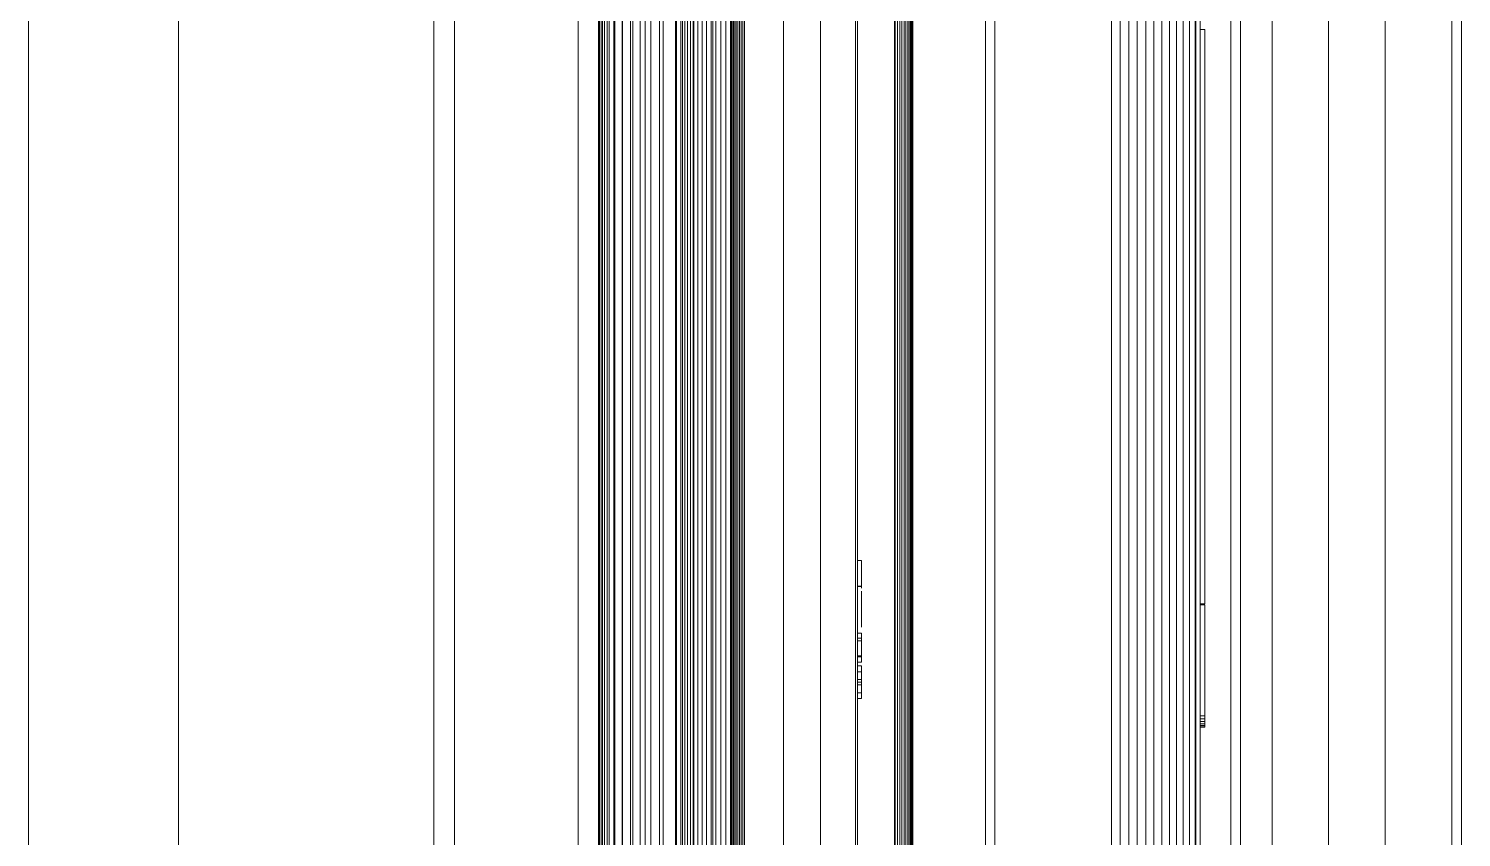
# Model space of a CAD drawing. Header units: millimetres. Extents: x -21051 to 202668, y -15646 to 13691.
# Drawn here: x -6299.7 to -5977.2, y 3501.1 to 3683.3 of the extents above; entities that cross this region are included whole.
import ezdxf

# ---------------------------------------------------------------- set-up
doc = ezdxf.new("R2010")
doc.units = ezdxf.units.MM
doc.layers.add('G-IMPT', color=8, linetype='Continuous', lineweight=5)
doc.layers.add('I-FURN', color=30, linetype='Continuous', lineweight=5)
doc.layers.get('0').off()
doc.layers.get('I-FURN').off()

# ---------------------------------------------------------------- blocks, each defined once
blk = doc.blocks.new('Sony_TV_Stand_7519 - Eileen_TV_Stand_Tall_dwg-860999-00_Ground floor')
at = {"layer": 'G-IMPT'}
for p, q in [((0, 215), (472.5, 215)), ((0, 215), (472.5, 215)), ((0, 215), (472.5, 215)), ((7.5, 215), (465, 215)), ((7.5, 215), (465, 215)), ((7.5, 215), (465, 215)), ((465, 215), (7.5, 215)), ((7.5, 215), (465, 215)), ((465, 215), (7.5, 215)), ((465, 215), (7.5, 215)), ((7.5, 215), (465, 215)), ((7.5, 215), (465, 215)), ((7.5, 215), (465, 215)), ((465, 215), (7.5, 215)), ((7.5, 215), (465, 215)), ((327.33, 71.42), (126.27, 71.42)), ((126.27, 71.42), (327.33, 71.42)), ((126.26, 70), (330.44, 70)), ((330.44, 70), (126.26, 70)), ((0, 34.57), (472.5, 34.57)), ((0, 34.57), (472.5, 34.57)), ((460, 33.15), (12.5, 33.15)), ((460, 28.41), (12.5, 28.41)), ((460, 28.41), (12.5, 28.41)), ((12.5, 28.41), (460, 28.41)), ((460, 28.41), (12.5, 28.41)), ((460, 19.91), (12.5, 19.91)), ((460, 19.91), (12.5, 19.91)), ((12.5, 19.91), (460, 19.91)), ((460, 19.91), (12.5, 19.91)), ((12.5, 11.41), (460, 11.41)), ((12.5, 11.41), (460, 11.41)), ((12.5, 11.41), (460, 11.41)), ((12.5, 11.41), (460, 11.41)), ((0, 0), (472.5, 0)), ((460, 1.42), (12.5, 1.42)), ((12.5, 1.42), (460, 1.42))]:
    blk.add_line(p, q, dxfattribs=at)
at = {"layer": 'G-IMPT', "flags": 128}
for points in [[(0, 129.31), (0, 215), (472.5, 215)], [(472.5, 82.31), (472.5, 34.57), (472.5, 0), (0, 0), (0, 34.57), (0, 82.31)], [(12.5, 1.42), (12.5, 33.15), (460, 33.15)]]:
    blk.add_lwpolyline(points, dxfattribs=at)
blk = doc.blocks.new('Sony_TV_Stand_7519 - Sony_TV_Stand_7519-1172076-00_Ground floor')
at = {"layer": 'G-IMPT'}
for p, q in [((-144.63, 65), (-210, 65)), ((-210, 65), (-144.63, 65)), ((-144.63, 66), (-144.63, 65)), ((-144.63, 66), (-15.3, 66)), ((-144.63, 66), (-15.3, 66)), ((-144.63, 65), (-144.63, 66)), ((-144.63, 66), (-15.3, 66)), ((-144.63, 65), (-144.63, 66)), ((-144.63, 65), (-15.3, 65)), ((-144.63, 65), (-15.3, 65)), ((-144.63, 65), (-15.3, 65)), ((-144.63, 65), (-15.3, 65)), ((-144.63, 65), (-15.3, 65)), ((-144.63, 65), (-15.3, 65)), ((-144.63, 65), (-15.3, 65)), ((-144.63, 65), (-15.3, 65)), ((-15.3, 65), (-144.63, 65)), ((-15.3, 65), (-144.63, 65)), ((-15.3, 65), (-15.3, 66)), ((-15.3, 66), (-15.3, 65)), ((-15.3, 66), (-15.3, 65)), ((-15.3, 66), (-15.3, 65)), ((210, 65), (-15.3, 65)), ((210, 65), (-15.3, 65)), ((10, 66), (-15, 66)), ((-15, 66), (-15, 65)), ((-15, 65), (-15, 66)), ((10, 66), (-15, 66)), ((-15, 66), (-15, 65)), ((10, 66), (-15, 66)), ((10, 65), (-15, 65)), ((10, 65), (-15, 65)), ((10, 65), (-15, 65)), ((10, 65), (-15, 65)), ((-15, 65), (10, 65)), ((-15, 65), (10, 65)), ((-15, 65), (10, 65)), ((10, 65), (-15, 65)), ((10, 65), (-15, 65)), ((10, 65), (-15, 65)), ((10, 66), (10.65, 66)), ((10.65, 66), (10, 66)), ((10, 66), (10, 65)), ((10, 65), (10, 66)), ((12.5, 66), (10, 66)), ((10, 65), (10, 66)), ((10.65, 65), (10, 65)), ((10.65, 65), (10, 65)), ((10, 65), (10.65, 65)), ((10.65, 65), (10, 65)), ((12.5, 65), (10, 65)), ((12.5, 65), (10, 65)), ((10, 65), (10.65, 65)), ((10.65, 65), (10, 65)), ((45.87, 65), (10.63, 65)), ((10.63, 65), (45.87, 65)), ((45.87, 65), (10.63, 65)), ((10.65, 66), (11.25, 66)), ((11.25, 66), (10.65, 66)), ((10.65, 65), (10.65, 66)), ((10.65, 65), (10.65, 66)), ((10.65, 65), (10.65, 66)), ((10.65, 66), (10.65, 65)), ((10.65, 65), (11.25, 65)), ((10.65, 65), (11.25, 65)), ((10.65, 65), (11.25, 65)), ((11.25, 65), (10.65, 65)), ((11.25, 65), (10.65, 65)), ((10.65, 65), (11.25, 65)), ((11.25, 66), (11.77, 66)), ((11.25, 66), (11.77, 66)), ((11.25, 65), (11.25, 66)), ((11.25, 66), (11.25, 65)), ((11.25, 66), (11.25, 65)), ((11.25, 65), (11.25, 66)), ((11.25, 65), (11.77, 65)), ((11.25, 65), (11.77, 65)), ((11.25, 65), (11.77, 65)), ((11.77, 65), (11.25, 65)), ((11.77, 65), (11.25, 65)), ((11.25, 65), (11.77, 65)), ((12.17, 66), (11.77, 66)), ((12.17, 66), (11.77, 66)), ((11.77, 66), (11.77, 65)), ((11.77, 65), (11.77, 66)), ((11.77, 65), (11.77, 66)), ((11.77, 65), (11.77, 66)), ((12.17, 65), (11.77, 65)), ((12.17, 65), (11.77, 65)), ((11.77, 65), (12.17, 65)), ((12.17, 65), (11.77, 65)), ((12.17, 65), (11.77, 65)), ((12.17, 65), (11.77, 65)), ((12.41, 66), (12.17, 66)), ((12.17, 66), (12.41, 66)), ((12.17, 65), (12.17, 66)), ((12.17, 66), (12.17, 65)), ((12.17, 65), (12.17, 66)), ((12.17, 65), (12.17, 66)), ((12.41, 65), (12.17, 65)), ((12.41, 65), (12.17, 65)), ((12.17, 65), (12.41, 65)), ((12.41, 65), (12.17, 65)), ((12.41, 65), (12.17, 65)), ((12.5, 66), (12.41, 66)), ((12.41, 66), (12.5, 66)), ((12.41, 65), (12.41, 66)), ((12.41, 65), (12.41, 66)), ((12.41, 65), (12.41, 66)), ((12.41, 65), (12.41, 66)), ((12.41, 65), (12.5, 65)), ((12.41, 65), (12.5, 65)), ((12.41, 65), (12.5, 65)), ((12.5, 65), (12.41, 65)), ((12.5, 65), (12.41, 65)), ((12.5, 66), (12.5, 65)), ((12.5, 66), (12.5, 65)), ((-210, 64), (210, 64)), ((-210, 64), (210, 64)), ((210, 64), (-210, 64)), ((-210, 64), (210, 64)), ((-210, 63.86), (210, 63.86)), ((-210, 63.86), (210, 63.86)), ((-210, 63.86), (210, 63.86)), ((-210, 63.86), (210, 63.86)), ((-210, 62.58), (210, 62.58)), ((-210, 62.58), (210, 62.58)), ((-210, 62.58), (210, 62.58)), ((-210, 62.58), (210, 62.58)), ((-210, 61.18), (210, 61.18)), ((-210, 61.18), (210, 61.18)), ((-210, 61.18), (210, 61.18)), ((-210, 61.18), (210, 61.18)), ((-210, 59.66), (210, 59.66)), ((-210, 59.66), (210, 59.66)), ((-210, 59.66), (210, 59.66)), ((-210, 59.66), (210, 59.66)), ((-210, 58.05), (210, 58.05)), ((-210, 58.05), (210, 58.05)), ((-210, 58.05), (210, 58.05)), ((-210, 58.05), (210, 58.05)), ((-210, 56.34), (210, 56.34)), ((-210, 56.34), (210, 56.34)), ((-210, 56.34), (210, 56.34)), ((-210, 56.34), (210, 56.34)), ((-210, 54.56), (210, 54.56)), ((-210, 54.56), (210, 54.56)), ((-210, 54.56), (210, 54.56)), ((-210, 54.56), (210, 54.56)), ((-210, 52.72), (210, 52.72)), ((-210, 52.72), (210, 52.72)), ((-210, 52.72), (210, 52.72)), ((-210, 52.72), (210, 52.72)), ((-210, 50.82), (210, 50.82)), ((-210, 50.82), (210, 50.82)), ((-210, 50.82), (210, 50.82)), ((-210, 50.82), (210, 50.82)), ((-210, 48.9), (210, 48.9)), ((-210, 48.9), (210, 48.9)), ((-210, 48.9), (210, 48.9)), ((-210, 48.9), (210, 48.9)), ((-210, 46.95), (210, 46.95)), ((-210, 46.95), (210, 46.95)), ((-210, 46.95), (210, 46.95)), ((-210, 46.95), (210, 46.95)), ((210, 45), (-210, 45)), ((210, 45), (-210, 45)), ((-210, 45), (210, 45)), ((-210, 45), (210, 45)), ((210, 45), (-210, 45)), ((210, 45), (-210, 45)), ((-210, 45), (210, 45)), ((-210, 45), (210, 45)), ((512.13, 0.17), (-513.16, 0.17)), ((512.13, 0.27), (-512.65, 0.27)), ((512.13, 0.3), (-512.13, 0.3)), ((-512.13, 0.3), (512.13, 0.3)), ((476.79, 0.3), (-476.79, 0.3)), ((-476.79, 0.3), (476.79, 0.3)), ((-476.79, 0.3), (476.79, 0.3)), ((476.79, 0.3), (-476.79, 0.3)), ((-476.79, 0.3), (476.79, 0.3)), ((476.79, 0.3), (-476.79, 0.3)), ((476.79, 0.27), (-476.79, 0.27)), ((-476.79, 0.27), (476.79, 0.27)), ((476.79, 0.17), (-476.79, 0.17)), ((-476.79, 0.17), (476.79, 0.17)), ((476.79, 0), (-476.79, 0)), ((-516.07, -3.15), (512.13, -3.15)), ((-515.96, -2.64), (512.13, -2.64)), ((-515.8, -2.15), (512.13, -2.15)), ((-515.57, -1.68), (512.13, -1.68)), ((-515.28, -1.25), (512.13, -1.25)), ((-514.94, -0.86), (512.13, -0.86)), ((-514.55, -0.52), (512.13, -0.52)), ((-514.12, -0.23), (512.13, -0.23)), ((-514.12, -0.23), (512.13, -0.23)), ((-513.65, 0), (512.13, 0)), ((476.79, 0), (-476.79, 0)), ((-476.79, -0.23), (476.79, -0.23)), ((476.79, -0.23), (-476.79, -0.23)), ((-476.79, -0.52), (476.79, -0.52)), ((476.79, -0.52), (-476.79, -0.52)), ((-476.79, -0.86), (476.79, -0.86)), ((476.79, -0.86), (-476.79, -0.86)), ((476.79, -1.25), (-476.79, -1.25)), ((476.79, -1.25), (-476.79, -1.25)), ((476.79, -1.68), (-476.79, -1.68)), ((476.79, -1.68), (-476.79, -1.68)), ((-84.61, -2.15), (-476.79, -2.15)), ((-84.61, -2.15), (-476.79, -2.15)), ((-476.79, -2.64), (476.79, -2.64)), ((476.79, -2.64), (-476.79, -2.64)), ((-476.79, -3.15), (476.79, -3.15)), ((476.79, -3.15), (-476.79, -3.15)), ((476.79, -2.15), (-83.59, -2.15)), ((476.79, -2.15), (-83.59, -2.15)), ((-516.1, -3.67), (512.13, -3.67)), ((-476.79, -3.67), (476.79, -3.67)), ((476.79, -3.67), (-476.79, -3.67)), ((-476.79, -3.86), (476.79, -3.86)), ((476.79, -3.86), (-476.79, -3.86)), ((-476.79, -3.86), (476.79, -3.86)), ((-476.79, -3.86), (476.79, -3.86)), ((-476.79, -3.86), (476.79, -3.86)), ((-476.79, -3.86), (476.79, -3.86)), ((544.18, -12.18), (-544.18, -12.18)), ((544.18, -12.18), (-544.18, -12.18)), ((-516.1, -12.18), (516.1, -12.18)), ((-516.1, -12.18), (516.1, -12.18)), ((516.1, -12.18), (-516.1, -12.18)), ((516.1, -12.18), (-516.1, -12.18)), ((516.1, -12.18), (-516.1, -12.18)), ((516.1, -12.18), (-516.1, -12.18)), ((-516.1, -12.18), (516.1, -12.18)), ((516.1, -12.18), (-516.1, -12.18)), ((-280.79, -12.18), (280.79, -12.18)), ((280.79, -12.18), (-280.79, -12.18)), ((280.79, -12.18), (-280.79, -12.18)), ((-280.79, -12.57), (280.79, -12.57)), ((-25, -11.26), (-24.91, -12.18)), ((-25, -12.18), (-25, -11.26)), ((-23.69, -12.18), (-25, -12.18)), ((-23.69, -12.18), (-25, -12.18)), ((-24.91, -12.18), (-25, -12.18)), ((-24.91, -12.18), (-25, -12.18)), ((-24.93, -12.18), (-24.88, -12.18)), ((-24.78, -12.18), (-24.93, -12.18)), ((-24.93, -12.18), (-24.88, -12.18)), ((-24.78, -12.18), (-24.93, -12.18)), ((-24.27, -12.18), (-24.91, -12.18)), ((-24.88, -12.18), (-24.72, -12.18)), ((-24.88, -12.18), (-24.72, -12.18)), ((-24.34, -12.18), (-24.78, -12.18)), ((-24.34, -12.18), (-24.78, -12.18)), ((-24.72, -12.18), (-24.45, -12.18)), ((-24.72, -12.18), (-24.45, -12.18)), ((-24.07, -12.18), (-24.45, -12.18)), ((-24.45, -12.18), (-24.07, -12.18)), ((-23.68, -12.18), (-24.34, -12.18)), ((-23.68, -12.18), (-24.34, -12.18)), ((-23.55, -12.18), (-24.27, -12.18)), ((-23.55, -12.18), (-24.27, -12.18)), ((-24.07, -12.18), (-23.61, -12.18)), ((-24.07, -12.18), (-23.61, -12.18)), ((-22.92, -12.18), (-23.69, -12.18)), ((-22.92, -12.18), (-23.69, -12.18)), ((-22.83, -12.18), (-23.68, -12.18)), ((-22.83, -12.18), (-23.68, -12.18)), ((-23.67, -12.18), (-23.54, -12.18)), ((-23.59, -12.18), (-23.67, -12.18)), ((-23.67, -12.18), (-23.54, -12.18)), ((-23.59, -12.18), (-23.67, -12.18)), ((-23.61, -12.18), (-23.09, -12.18)), ((-23.61, -12.18), (-23.09, -12.18)), ((-23.36, -12.18), (-23.59, -12.18)), ((-23.36, -12.18), (-23.59, -12.18)), ((-22.81, -12.18), (-23.55, -12.18)), ((-22.81, -12.18), (-23.55, -12.18)), ((-23.54, -12.18), (-23.15, -12.18)), ((-23.54, -12.18), (-23.15, -12.18)), ((-22.99, -12.18), (-23.36, -12.18)), ((-22.99, -12.18), (-23.36, -12.18)), ((-23.15, -12.18), (-22.55, -12.18)), ((-23.15, -12.18), (-22.55, -12.18)), ((-23.09, -12.18), (-22.5, -12.18)), ((-23.09, -12.18), (-22.5, -12.18)), ((-22.48, -12.18), (-22.99, -12.18)), ((-22.48, -12.18), (-22.99, -12.18)), ((-22.92, -12.18), (-22, -12.18)), ((-21.96, -12.18), (-22.83, -12.18)), ((-21.96, -12.18), (-22.83, -12.18)), ((-22.09, -12.18), (-22.81, -12.18)), ((-22.81, -12.18), (-22.09, -12.18)), ((-21.78, -12.18), (-22.55, -12.18)), ((-22.55, -12.18), (-21.78, -12.18)), ((-22.5, -12.18), (-21.86, -12.18)), ((-21.86, -12.18), (-22.5, -12.18)), ((-21.53, -12.18), (-22.48, -12.18)), ((-21.53, -12.18), (-22.48, -12.18)), ((-22.09, -12.18), (-21.21, -12.18)), ((-21.21, -12.18), (-22.09, -12.18)), ((-21.24, -12.18), (-22, -12.18)), ((-22, -12.18), (-21.24, -12.18)), ((-21.18, -12.18), (-21.96, -12.18)), ((-21.18, -12.18), (-21.96, -12.18)), ((-20.41, -12.18), (-21.86, -12.18)), ((-20.41, -12.18), (-21.86, -12.18)), ((-21.05, -12.18), (-21.78, -12.18)), ((-21.05, -12.18), (-21.78, -12.18)), ((-20.61, -12.18), (-21.53, -12.18)), ((-20.61, -12.18), (-21.53, -12.18)), ((-21.24, -12.18), (-20.62, -12.18)), ((-21.24, -12.18), (-20.62, -12.18)), ((-21.21, -12.18), (-20.57, -12.18)), ((-21.21, -12.18), (-20.57, -12.18)), ((-20.67, -12.18), (-21.18, -12.18)), ((-20.67, -12.18), (-21.18, -12.18)), ((-20.36, -12.18), (-21.05, -12.18)), ((-20.36, -12.18), (-21.05, -12.18)), ((-20.33, -12.18), (-20.67, -12.18)), ((-20.33, -12.18), (-20.67, -12.18)), ((-20.62, -12.18), (-20.09, -12.18)), ((-20.62, -12.18), (-20.09, -12.18)), ((-19.79, -12.18), (-20.61, -12.18)), ((-19.79, -12.18), (-20.61, -12.18)), ((-20.57, -12.18), (-20.18, -12.18)), ((-20.57, -12.18), (-20.18, -12.18)), ((-19.15, -12.18), (-20.41, -12.18)), ((-19.15, -12.18), (-20.41, -12.18)), ((-19.74, -12.18), (-20.36, -12.18)), ((-19.74, -12.18), (-20.36, -12.18)), ((-20.12, -12.18), (-20.33, -12.18)), ((-20.12, -12.18), (-20.33, -12.18)), ((-20.18, -12.18), (-20.06, -12.18)), ((-20.18, -12.18), (-20.06, -12.18)), ((-20.06, -12.18), (-20.12, -12.18)), ((-20.06, -12.18), (-20.12, -12.18)), ((-19.62, -12.18), (-20.09, -12.18)), ((-20.09, -12.18), (-19.62, -12.18)), ((-19.62, -12.18), (-20.09, -12.18)), ((-19.23, -12.18), (-19.79, -12.18)), ((-19.23, -12.18), (-19.79, -12.18)), ((-19.24, -12.18), (-19.74, -12.18)), ((-19.15, -12.18), (-19.74, -12.18)), ((-19.27, -12.18), (-19.62, -12.18)), ((-19.62, -12.18), (-19.27, -12.18)), ((-19.27, -12.18), (-19.01, -12.18)), ((-19.27, -12.18), (-19.01, -12.18)), ((-19.24, -12.18), (-19.15, -11.26)), ((-19.24, -11.26), (-19.24, -12.18)), ((-18.9, -12.18), (-19.23, -12.18)), ((-18.9, -12.18), (-19.23, -12.18)), ((-19.15, -11.26), (-19.15, -12.18)), ((-19.01, -12.18), (-18.85, -12.18)), ((-19.01, -12.18), (-18.85, -12.18)), ((-18.79, -12.18), (-18.9, -12.18)), ((-18.79, -12.18), (-18.9, -12.18)), ((-18.85, -12.18), (-18.79, -12.18)), ((-18.85, -12.18), (-18.79, -12.18)), ((-18.01, -11.26), (-18.08, -11.26)), ((-18.08, -12.18), (-18.01, -12.18)), ((-18.01, -12.18), (-18.08, -12.18)), ((-18.08, -12.18), (-18.01, -12.18)), ((-18.01, -12.18), (-18.08, -12.18)), ((-18.01, -12.18), (-17.79, -12.18)), ((-17.8, -12.18), (-18.01, -12.18)), ((-18.01, -12.18), (-17.79, -12.18)), ((-17.8, -12.18), (-18.01, -12.18)), ((-17.45, -12.18), (-17.8, -12.18)), ((-17.45, -12.18), (-17.8, -12.18)), ((-17.79, -12.18), (-17.45, -12.18)), ((-17.79, -12.18), (-17.45, -12.18)), ((-17.45, -12.18), (-16.98, -12.18)), ((-16.99, -12.18), (-17.45, -12.18)), ((-17.45, -12.18), (-16.98, -12.18)), ((-16.99, -12.18), (-17.45, -12.18)), ((-16.4, -12.18), (-16.99, -12.18)), ((-16.4, -12.18), (-16.99, -12.18)), ((-16.98, -12.18), (-16.4, -12.18)), ((-16.98, -12.18), (-16.4, -12.18)), ((-16.4, -12.18), (-15.71, -12.18)), ((-15.71, -12.18), (-16.4, -12.18)), ((-16.4, -12.18), (-15.71, -12.18)), ((-15.71, -12.18), (-16.4, -12.18)), ((-16.07, -11.26), (-16.39, -11.26)), ((-15.66, -11.26), (-16.07, -11.26)), ((-15.71, -12.18), (-14.92, -12.18)), ((-14.93, -12.18), (-15.71, -12.18)), ((-15.71, -12.18), (-14.92, -12.18)), ((-14.93, -12.18), (-15.71, -12.18)), ((-14.93, -12.18), (-15.71, -12.18)), ((-15.19, -11.26), (-15.66, -11.26)), ((-14.93, -12.18), (-14.05, -12.18)), ((-14.93, -12.18), (-14.05, -12.18)), ((-14.92, -12.18), (-14.05, -12.18)), ((-14.92, -12.18), (-14.05, -12.18)), ((-13.16, -12.18), (-14.05, -12.18)), ((-13.19, -12.18), (-14.05, -12.18)), ((-14.05, -12.18), (-13.16, -12.18)), ((-14.05, -12.18), (-13.19, -12.18)), ((-13.19, -12.18), (-12.41, -12.18)), ((-13.19, -12.18), (-12.41, -12.18)), ((-12.37, -12.18), (-13.16, -12.18)), ((-13.16, -12.18), (-12.37, -12.18)), ((-12.41, -12.18), (-11.71, -12.18)), ((-12.41, -12.18), (-11.71, -12.18)), ((-11.68, -12.18), (-12.37, -12.18)), ((-11.68, -12.18), (-12.37, -12.18)), ((-11.71, -12.18), (-11.11, -12.18)), ((-11.71, -12.18), (-11.11, -12.18)), ((-11.11, -12.18), (-11.68, -12.18)), ((-11.11, -12.18), (-11.68, -12.18)), ((-10.64, -12.18), (-11.11, -12.18)), ((-11.11, -12.18), (-10.64, -12.18)), ((-10.64, -12.18), (-11.11, -12.18)), ((-11.11, -12.18), (-10.64, -12.18)), ((-10.3, -12.18), (-10.64, -12.18)), ((-10.64, -12.18), (-10.29, -12.18)), ((-10.3, -12.18), (-10.64, -12.18)), ((-10.64, -12.18), (-10.29, -12.18)), ((-10.08, -12.18), (-10.3, -12.18)), ((-10.08, -12.18), (-10.3, -12.18)), ((-10.29, -12.18), (-10.08, -12.18)), ((-10.29, -12.18), (-10.08, -12.18)), ((-10.01, -12.18), (-10.08, -12.18)), ((-10.08, -12.18), (-10.01, -12.18)), ((-10.01, -12.18), (-10.08, -12.18)), ((-10.08, -12.18), (-10.01, -12.18)), ((-7.55, -11.26), (-8.68, -11.26)), ((-8.68, -11.26), (-6.96, -11.26)), ((-8.68, -12.18), (-8.68, -11.26)), ((-8.68, -12.18), (-8.68, -11.26)), ((-8.68, -12.18), (-7.55, -12.18)), ((-6.96, -12.18), (-8.68, -12.18)), ((-6.96, -12.18), (-8.68, -12.18)), ((-8.68, -12.18), (-7.55, -12.18)), ((-7.55, -12.18), (-7.55, -11.26)), ((-3.52, -12.18), (-7.55, -12.18)), ((-7.55, -12.18), (-3.52, -12.18)), ((-6.96, -11.26), (-3.29, -11.26)), ((-6.96, -12.18), (-6.96, -11.26)), ((-3.29, -12.18), (-6.96, -12.18)), ((-6.96, -12.18), (-3.29, -12.18)), ((-3.52, -12.18), (-3.52, -11.26)), ((-3.52, -12.18), (-2.16, -12.18)), ((-3.29, -11.26), (-2.16, -11.26)), ((-3.29, -12.18), (-3.29, -11.26)), ((-3.29, -12.18), (-3.29, -11.26)), ((-2.16, -12.18), (-3.29, -12.18)), ((-2.16, -12.18), (-3.29, -12.18)), ((-2.16, -12.18), (-3.29, -12.18)), ((-2.16, -12.18), (-2.16, -11.26)), ((-1.3, -12.18), (-1.3, -11.26)), ((-1.3, -12.18), (0.05, -12.18)), ((1.78, -12.18), (-1.3, -12.18)), ((-1.3, -12.18), (1.78, -12.18)), ((0.05, -12.18), (-1.3, -12.18)), ((0.05, -12.18), (0.05, -11.26)), ((2.4, -12.18), (0.05, -12.18)), ((0.05, -12.18), (2.4, -12.18)), ((3, -11.26), (1.78, -11.26)), ((1.78, -12.18), (1.78, -11.26)), ((1.78, -12.18), (1.78, -11.26)), ((1.78, -12.18), (3, -12.18)), ((1.78, -12.18), (3, -12.18)), ((2.4, -12.18), (2.4, -11.26)), ((2.4, -12.18), (4.79, -12.18)), ((4.79, -12.18), (2.4, -12.18)), ((6.08, -11.26), (3, -11.26)), ((3, -11.26), (3, -12.18)), ((3, -12.18), (3, -11.26)), ((6.08, -12.18), (3, -12.18)), ((3, -12.18), (6.08, -12.18)), ((3, -12.18), (6.08, -12.18)), ((4.79, -12.18), (4.79, -11.26)), ((6.08, -12.18), (4.79, -12.18)), ((6.08, -12.18), (4.79, -12.18)), ((6.08, -12.18), (6.08, -11.26)), ((555.41, -20.5), (-555.41, -20.5)), ((555.41, -20.5), (-555.41, -20.5)), ((544.18, -20.5), (-544.18, -20.5)), ((516.1, -20.5), (-516.1, -20.5)), ((516.1, -20.5), (-516.1, -20.5)), ((516.1, -20.5), (-516.1, -20.5)), ((-555.41, -28.82), (555.41, -28.82)), ((516.1, -28.82), (-516.1, -28.82)), ((516.1, -28.82), (-516.1, -28.82)), ((-516.1, -28.82), (516.1, -28.82)), ((-516.1, -28.82), (516.1, -28.82)), ((-516.1, -28.82), (516.1, -28.82)), ((-516.1, -28.82), (516.1, -28.82)), ((-516.1, -28.82), (516.1, -28.82)), ((-516.1, -28.82), (516.1, -28.82)), ((516.1, -28.82), (-516.1, -28.82)), ((516.1, -37.58), (-516.1, -37.58)), ((516.1, -37.98), (-516.1, -37.98)), ((516.1, -38.37), (-516.1, -38.37)), ((516.1, -38.37), (-516.1, -38.37)), ((-516.1, -38.75), (516.1, -38.75)), ((-516.1, -39.11), (516.1, -39.11)), ((516.1, -39.11), (-516.1, -39.11)), ((516.1, -39.45), (-516.1, -39.45)), ((-516.1, -39.77), (516.1, -39.77)), ((-516.1, -40.07), (516.1, -40.07)), ((-516.1, -40.33), (516.1, -40.33)), ((-516.1, -40.56), (516.1, -40.56)), ((-516.1, -40.76), (516.1, -40.76)), ((516.1, -41.8), (-516.1, -41.8)), ((-516.1, -41.8), (516.1, -41.8)), ((516.1, -42.92), (-516.1, -42.92)), ((-516.1, -42.92), (516.1, -42.92)), ((516.1, -44.03), (-516.1, -44.03)), ((-516.1, -44.03), (516.1, -44.03)), ((516.1, -44.73), (-516.1, -44.73)), ((516.1, -44.73), (-516.1, -44.73)), ((516.1, -45.11), (-516.1, -45.11)), ((-516.1, -45.11), (516.1, -45.11)), ((516.1, -46.16), (-516.1, -46.16)), ((-516.1, -46.16), (516.1, -46.16)), ((516.1, -47.15), (-516.1, -47.15)), ((-516.1, -47.15), (516.1, -47.15)), ((516.1, -48.09), (-516.1, -48.09)), ((-516.1, -48.09), (516.1, -48.09)), ((516.1, -48.96), (-516.1, -48.96)), ((-516.1, -48.96), (516.1, -48.96)), ((516.1, -49.13), (-516.1, -49.13)), ((516.1, -49.13), (-516.1, -49.13)), ((516.1, -49.75), (-516.1, -49.75)), ((-516.1, -49.75), (516.1, -49.75)), ((516.1, -51.04), (-516.1, -51.04)), ((-516.1, -51.04), (516.1, -51.04)), ((104.84, -51.54), (-516.1, -51.54)), ((-516.1, -51.54), (104.84, -51.54)), ((516.1, -50.44), (-177.69, -50.44)), ((-177.68, -50.44), (516.1, -50.44)), ((516.1, -51.93), (-516.1, -51.93)), ((-516.1, -51.93), (516.1, -51.93)), ((516.1, -52.9), (-516.1, -52.9)), ((516.1, -52.9), (-516.1, -52.9)), ((516.1, -53.13), (-516.1, -53.13)), ((516.1, -53.13), (-516.1, -53.13)), ((516.1, -55.91), (-516.1, -55.91)), ((516.1, -55.91), (-516.1, -55.91)), ((516.1, -56.73), (-516.1, -56.73)), ((516.1, -56.73), (-516.1, -56.73)), ((104.84, -58.65), (-516.1, -58.65)), ((104.84, -58.65), (-516.1, -58.65)), ((516.1, -59.92), (-516.1, -59.92)), ((516.1, -59.92), (-516.1, -59.92)), ((516.1, -61.1), (-516.1, -61.1)), ((516.1, -61.1), (-516.1, -61.1)), ((516.1, -62.69), (-516.1, -62.69)), ((516.1, -62.69), (-516.1, -62.69)), ((516.1, -63.28), (-516.1, -63.28)), ((516.1, -63.28), (-516.1, -63.28)), ((516.1, -65.04), (-516.1, -65.04)), ((516.1, -65.04), (-516.1, -65.04)), ((516.1, -65.16), (-516.1, -65.16)), ((516.1, -65.16), (-516.1, -65.16)), ((516.1, -66.76), (-516.1, -66.76)), ((516.1, -66.76), (-516.1, -66.76)), ((516.1, -66.97), (-516.1, -66.97)), ((516.1, -66.97), (-516.1, -66.97)), ((516.1, -68.08), (-516.1, -68.08)), ((516.1, -68.08), (-516.1, -68.08)), ((516.1, -68.48), (-516.1, -68.48)), ((516.1, -68.48), (-516.1, -68.48)), ((516.1, -69.1), (-516.1, -69.1)), ((516.1, -69.1), (-516.1, -69.1)), ((516.1, -69.55), (-516.1, -69.55)), ((516.1, -69.55), (-516.1, -69.55)), ((516.1, -69.83), (-516.1, -69.83)), ((516.1, -69.83), (-516.1, -69.83)), ((516.1, -70.2), (-516.1, -70.2)), ((516.1, -70.2), (-516.1, -70.2)), ((516.1, -70.27), (-516.1, -70.27)), ((516.1, -70.27), (-516.1, -70.27)), ((516.1, -70.42), (-516.1, -70.42)), ((-516.1, -70.42), (516.1, -70.42)), ((-280.79, -70.42), (280.79, -70.42)), ((-280.79, -70.42), (280.79, -70.42)), ((-280.79, -70.42), (280.79, -70.42)), ((280.79, -70.42), (-280.79, -70.42)), ((280.79, -70.42), (-280.79, -70.42)), ((280.79, -70.42), (-280.79, -70.42)), ((280.79, -70.42), (-280.79, -70.42)), ((280.79, -70.42), (-280.79, -70.42)), ((-280.79, -75.01), (280.79, -75.01)), ((-280.79, -75.01), (280.79, -75.01)), ((-280.79, -75.01), (280.79, -75.01)), ((280.79, -102.86), (-280.79, -102.86)), ((-280.79, -107.49), (280.79, -107.49)), ((-280.79, -107.49), (280.79, -107.49)), ((-280.79, -107.49), (280.79, -107.49)), ((-210, -165), (210, -165)), ((-210, -165), (210, -165)), ((210, -165), (-210, -165))]:
    blk.add_line(p, q, dxfattribs=at)
at = {"layer": 'G-IMPT', "flags": 128}
for points in [[(-15.3, 65), (-144.63, 65), (-210, 65)], [(-144.63, 65), (-144.63, 66), (-15.3, 66)], [(210, 65), (-15.3, 65), (-144.63, 65)], [(-15, 65), (-15, 66), (10, 66), (10, 65)], [(12.5, 65), (12.41, 65), (12.17, 65)], [(-210, 0.3), (-210, 45), (210, 45), (210, 0.3)], [(513.16, 0.17), (513.65, 0), (512.13, 0), (-513.65, 0), (-513.16, 0.17), (512.13, 0.17), (512.13, 0.27), (512.13, 0.3)], [(-512.13, 0.3), (-512.65, 0.27), (512.13, 0.27)], [(-516.07, -3.15), (512.13, -3.15), (516.07, -3.15)], [(-515.96, -2.64), (512.13, -2.64), (515.96, -2.64)], [(-515.8, -2.15), (512.13, -2.15), (515.8, -2.15)], [(-515.57, -1.68), (512.13, -1.68), (515.57, -1.68)], [(-515.28, -1.25), (512.13, -1.25), (515.28, -1.25)], [(-514.94, -0.86), (512.13, -0.86), (514.94, -0.86)], [(-514.55, -0.52), (512.13, -0.52), (514.55, -0.52)], [(-516.1, -3.67), (512.13, -3.67), (516.1, -3.67)], [(-19.23, -11.26), (-18.9, -11.26), (-18.79, -11.26), (-18.85, -11.26), (-19.01, -11.26), (-19.27, -11.26), (-19.62, -11.26), (-20.09, -11.26), (-20.62, -11.26), (-21.24, -11.26), (-22, -11.26), (-22.92, -11.26), (-23.69, -11.26), (-25, -11.26)], [(-25, -12.18), (-25, -11.26), (-24.91, -11.26)], [(-20.09, -12.18), (-20.62, -12.18), (-21.24, -12.18), (-22, -12.18), (-22.92, -12.18), (-23.69, -12.18), (-25, -12.18)], [(-20.33, -11.26), (-20.67, -11.26), (-21.18, -11.26), (-21.96, -11.26), (-22.83, -11.26), (-23.68, -11.26), (-24.34, -11.26), (-24.78, -11.26), (-24.93, -11.26), (-24.88, -11.26), (-24.72, -11.26), (-24.45, -11.26), (-24.07, -11.26), (-23.61, -11.26), (-23.09, -11.26), (-22.5, -11.26), (-21.86, -11.26), (-20.41, -11.26), (-19.15, -11.26)], [(-22.83, -12.18), (-23.68, -12.18), (-24.34, -12.18), (-24.78, -12.18), (-24.93, -12.18), (-24.88, -12.18), (-24.72, -12.18), (-24.45, -12.18), (-24.07, -12.18), (-23.61, -12.18), (-23.09, -12.18), (-22.5, -12.18), (-21.86, -12.18), (-20.41, -12.18), (-19.15, -12.18)], [(-24.91, -11.26), (-24.27, -11.26), (-23.55, -11.26), (-22.81, -11.26), (-22.09, -11.26), (-21.21, -11.26), (-20.57, -11.26), (-20.18, -11.26), (-20.06, -11.26), (-20.12, -11.26), (-20.33, -11.26)], [(-24.91, -12.18), (-24.27, -12.18), (-23.55, -12.18), (-22.81, -12.18), (-22.09, -12.18), (-21.21, -12.18), (-20.57, -12.18), (-20.18, -12.18), (-20.06, -12.18), (-20.12, -12.18), (-20.33, -12.18), (-20.67, -12.18), (-21.18, -12.18), (-21.96, -12.18), (-22.83, -12.18)], [(-19.24, -11.26), (-19.74, -11.26), (-20.36, -11.26), (-21.05, -11.26), (-21.78, -11.26), (-22.55, -11.26), (-23.15, -11.26), (-23.54, -11.26), (-23.67, -11.26), (-23.59, -11.26), (-23.36, -11.26), (-22.99, -11.26), (-22.48, -11.26), (-21.53, -11.26), (-20.61, -11.26), (-19.79, -11.26), (-19.23, -11.26)], [(-23.15, -12.18), (-23.54, -12.18), (-23.67, -12.18), (-23.59, -12.18), (-23.36, -12.18), (-22.99, -12.18), (-22.48, -12.18), (-21.53, -12.18), (-20.61, -12.18)], [(-19.24, -12.18), (-19.74, -12.18), (-20.36, -12.18), (-21.05, -12.18), (-21.78, -12.18), (-22.55, -12.18), (-23.15, -12.18)], [(-20.61, -12.18), (-19.79, -12.18), (-19.23, -12.18), (-18.9, -12.18), (-18.79, -12.18), (-18.85, -12.18), (-19.01, -12.18), (-19.27, -12.18), (-19.62, -12.18)], [(-18.08, -11.26), (-18.01, -11.26), (-17.79, -11.26), (-17.45, -11.26), (-16.98, -11.26), (-16.4, -11.26), (-15.71, -11.26), (-14.92, -11.26), (-14.05, -11.26), (-13.16, -11.26), (-12.37, -11.26), (-11.68, -11.26), (-11.11, -11.26), (-10.64, -11.26), (-10.3, -11.26), (-10.08, -11.26), (-10.01, -11.26), (-10.08, -11.26), (-10.29, -11.26), (-10.64, -11.26), (-11.11, -11.26), (-11.71, -11.26), (-12.41, -11.26), (-13.19, -11.26), (-14.05, -11.26), (-14.93, -11.26), (-15.71, -11.26), (-16.4, -11.26), (-16.99, -11.26), (-17.45, -11.26), (-17.8, -11.26), (-18.01, -11.26)], [(-18.01, -12.18), (-18.08, -12.18), (-18.01, -12.18)], [(-15.71, -12.18), (-16.4, -12.18), (-16.99, -12.18), (-17.45, -12.18), (-17.8, -12.18), (-18.01, -12.18)], [(-18.01, -12.18), (-17.79, -12.18), (-17.45, -12.18), (-16.98, -12.18), (-16.4, -12.18), (-15.71, -12.18), (-14.92, -12.18), (-14.05, -12.18), (-13.16, -12.18), (-12.37, -12.18), (-11.68, -12.18), (-11.11, -12.18), (-10.64, -12.18)], [(-16.77, -11.26), (-16.82, -11.26), (-16.77, -11.26)], [(-16.07, -12.18), (-16.39, -12.18), (-16.62, -12.18), (-16.77, -12.18), (-16.8, -12.18), (-16.82, -12.18), (-16.77, -12.18), (-16.63, -12.18), (-16.39, -12.18), (-16.06, -12.18), (-15.65, -12.18), (-15.18, -12.18), (-14.64, -12.18), (-14.04, -12.18), (-13.44, -12.18), (-12.9, -12.18), (-12.43, -12.18)], [(-16.77, -11.26), (-16.63, -11.26), (-16.39, -11.26)], [(-16.39, -11.26), (-16.62, -11.26), (-16.77, -11.26)], [(-16.39, -11.26), (-16.06, -11.26), (-15.65, -11.26)], [(-11.27, -12.18), (-11.32, -12.18), (-11.47, -12.18), (-11.7, -12.18), (-12.02, -12.18), (-12.42, -12.18), (-12.89, -12.18), (-13.43, -12.18), (-14.04, -12.18), (-14.66, -12.18), (-15.19, -12.18), (-15.66, -12.18), (-16.07, -12.18)], [(-15.65, -11.26), (-15.18, -11.26), (-14.64, -11.26), (-14.04, -11.26), (-13.44, -11.26), (-12.9, -11.26), (-12.43, -11.26), (-12.02, -11.26), (-11.69, -11.26), (-11.46, -11.26)], [(-11.27, -11.26), (-11.32, -11.26), (-11.47, -11.26), (-11.7, -11.26), (-12.02, -11.26), (-12.42, -11.26), (-12.89, -11.26), (-13.43, -11.26), (-14.04, -11.26), (-14.66, -11.26), (-15.19, -11.26)], [(-10.08, -12.18), (-10.01, -12.18), (-10.08, -12.18), (-10.29, -12.18), (-10.64, -12.18), (-11.11, -12.18), (-11.71, -12.18), (-12.41, -12.18), (-13.19, -12.18), (-14.05, -12.18), (-14.93, -12.18)], [(-12.43, -12.18), (-12.02, -12.18), (-11.69, -12.18), (-11.46, -12.18), (-11.32, -12.18), (-11.27, -12.18)], [(-11.46, -11.26), (-11.32, -11.26), (-11.27, -11.26)], [(-10.64, -12.18), (-10.3, -12.18), (-10.08, -12.18)], [(-3.29, -12.18), (-6.96, -12.18), (-8.68, -12.18)], [(-2.16, -12.18), (-2.16, -11.26), (-3.52, -11.26), (-7.55, -11.26), (-7.55, -12.18)], [(-7.55, -12.18), (-3.52, -12.18), (-2.16, -12.18)], [(1.78, -11.26), (-1.3, -11.26), (0.05, -11.26), (2.4, -11.26), (4.79, -11.26), (6.08, -11.26)], [(2.4, -12.18), (0.05, -12.18), (-1.3, -12.18), (1.78, -12.18)], [(6.08, -12.18), (4.79, -12.18), (2.4, -12.18)], [(516.1, -28.82), (516.1, -37.17), (516.1, -37.58), (516.1, -37.98), (516.1, -38.37), (516.1, -38.75), (-516.1, -38.75), (-516.1, -39.11), (-516.1, -39.45)], [(516.1, -37.58), (-516.1, -37.58), (-516.1, -37.98)], [(516.1, -37.98), (-516.1, -37.98), (-516.1, -38.37), (-516.1, -38.75)], [(516.1, -38.75), (516.1, -39.11), (516.1, -39.45), (516.1, -39.77), (-516.1, -39.77), (-516.1, -39.45), (516.1, -39.45)], [(-516.1, -39.77), (-516.1, -40.07), (516.1, -40.07), (516.1, -40.33), (516.1, -40.56), (-516.1, -40.56), (-516.1, -40.33)], [(516.1, -40.33), (-516.1, -40.33), (-516.1, -40.07)], [(516.1, -40.56), (516.1, -40.76), (-516.1, -40.76), (-516.1, -40.56)], [(-280.79, -102.86), (-280.79, -107.49), (280.79, -107.49), (280.79, -102.86), (-280.79, -102.86), (-280.79, -70.42)], [(210, -165), (-210, -165), (-210, -143.6)]]:
    blk.add_lwpolyline(points, dxfattribs=at)
blk.add_lwpolyline([(-15.3, 65), (-144.63, 65)], close=True, dxfattribs=at)
at = {"extrusion": (0, 0, -1), "xscale": 1.5, "yscale": 1.5, "zscale": -1.5, "rotation": 180}
blk.add_blockref('Sony_TV_Stand_7519 - Eileen_TV_Stand_Tall_dwg-860999-00_Ground floor', (354.38, 123.77), dxfattribs=at)

msp = doc.modelspace()

# ---------------------------------------------------------------- block references
at = {"layer": 'I-FURN', "color": 10, "rotation": 269.9999999999999}
msp.add_blockref('Sony_TV_Stand_7519 - Sony_TV_Stand_7519-1172076-00_Ground floor', (-6100.98, 3538.47), dxfattribs=at)

doc.saveas('drawing.dxf')
